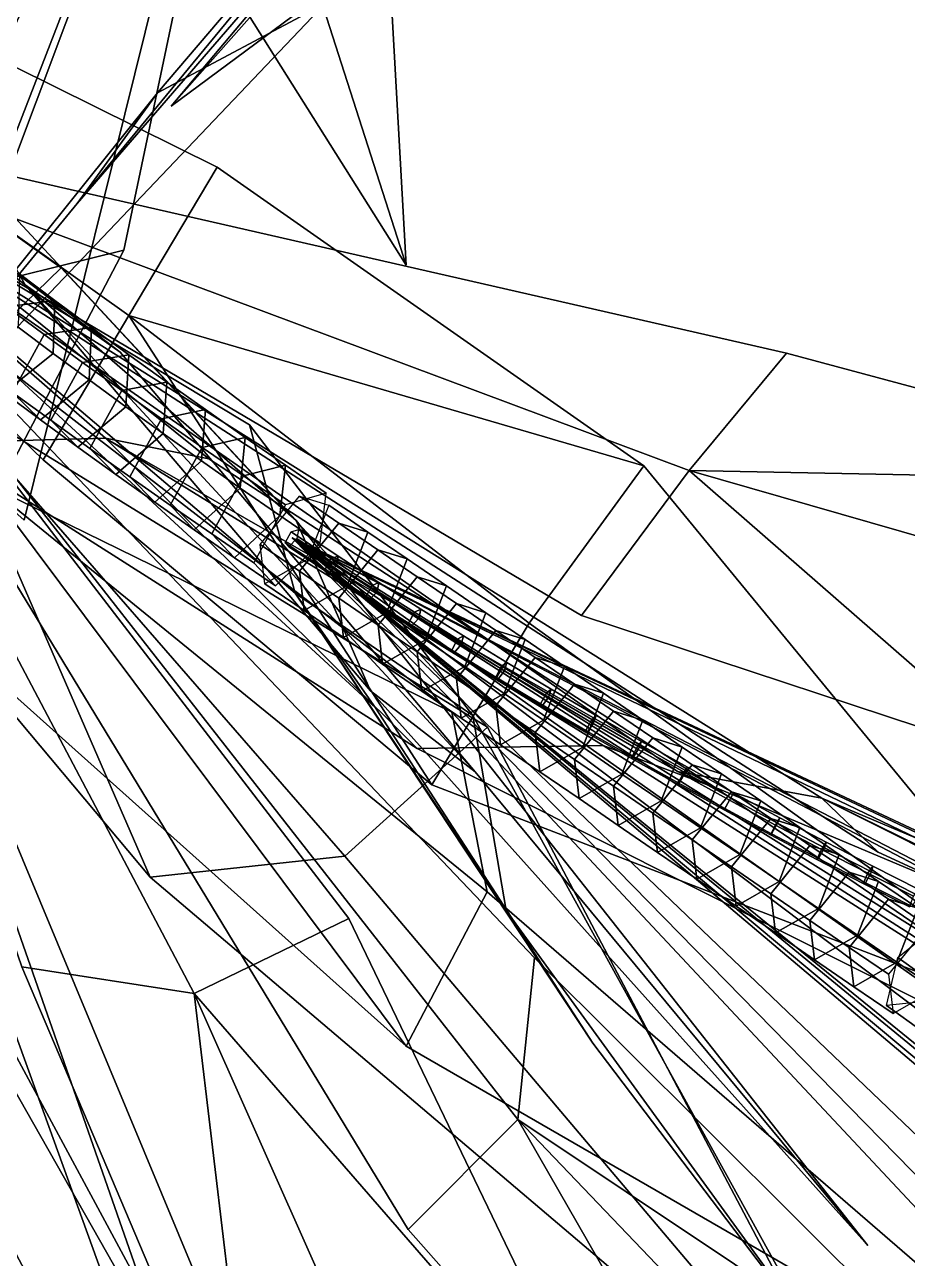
# Model space of a CAD drawing. Header units: metres. Extents: x -366 to 149, y -229 to 234.
# Drawn here: x 12.83 to 35.3, y -87.11 to -55.69 of the extents above; entities that cross this region are included whole.
import ezdxf

# ---------------------------------------------------------------- set-up
doc = ezdxf.new("R2010")
doc.units = ezdxf.units.M

msp = doc.modelspace()

# ---------------------------------------------------------------- linework, layer by layer
at = {"layer": 'coral-li_Intrnd', "color": 3}
for points in [[(12.6975, -62.0314, 345.1725), (13.6038, -62.7124, 346.0463), (12.38, -62.8703, 347.1923), (11.4491, -62.1706, 346.2942)], [(12.6703, -63.3917, 344.1802), (13.5615, -64.06134, 345.0389), (13.6038, -62.7124, 346.0463), (12.6975, -62.0314, 345.1725)], [(13.6038, -62.7124, 346.0463), (14.5314, -63.3994, 346.8926), (13.3328, -63.5762, 348.0624), (12.38, -62.8703, 347.1923)], [(13.5615, -64.06134, 345.0389), (14.4735, -64.7367, 345.8708), (14.5314, -63.3994, 346.8926), (13.6038, -62.7124, 346.0463)], [(12.38, -62.8703, 347.1923), (13.3328, -63.5762, 348.0624), (12.5219, -65.05242, 347.753), (11.5691, -64.3466, 346.8829)], [(11.4048, -64.3844, 344.6793), (12.3111, -65.06551, 345.553), (13.5615, -64.06134, 345.0389), (12.6703, -63.3917, 344.1802)], [(14.5314, -63.3994, 346.8926), (15.4796, -64.09196, 347.7112), (14.3069, -64.2877, 348.9038), (13.3328, -63.5762, 348.0624)], [(14.4735, -64.7367, 345.8708), (15.4059, -65.4176, 346.6752), (15.4796, -64.09196, 347.7112), (14.5314, -63.3994, 346.8926)], [(13.3328, -63.5762, 348.0624), (14.3069, -64.2877, 348.9038), (13.4959, -65.7639, 348.5944), (12.5219, -65.05242, 347.753)], [(12.3111, -65.06551, 345.553), (13.2387, -65.7525, 346.3994), (14.4735, -64.7367, 345.8708), (13.5615, -64.06134, 345.0389)], [(15.4796, -64.09196, 347.7112), (16.4479, -64.7895, 348.5014), (15.3016, -65.00444, 349.7162), (14.3069, -64.2877, 348.9038)], [(15.4059, -65.4176, 346.6752), (16.358, -66.1034, 347.4518), (16.4479, -64.7895, 348.5014), (15.4796, -64.09196, 347.7112)], [(11.5691, -64.3466, 346.8829), (12.5219, -65.05242, 347.753), (13.2387, -65.7525, 346.3994), (12.3111, -65.06551, 345.553)], [(14.3069, -64.2877, 348.9038), (15.3016, -65.00444, 349.7162), (14.4906, -66.4806, 349.4067), (13.4959, -65.7639, 348.5944)], [(13.2387, -65.7525, 346.3994), (14.1869, -66.445, 347.218), (15.4059, -65.4176, 346.6752), (14.4735, -64.7367, 345.8708)], [(15.3016, -65.00444, 349.7162), (16.3164, -65.7259, 350.4989), (15.5054, -67.2022, 350.1894), (14.4906, -66.4806, 349.4067)], [(16.4479, -64.7895, 348.5014), (17.4358, -65.4918, 349.2627), (16.3164, -65.7259, 350.4989), (15.3016, -65.00444, 349.7162)], [(16.358, -66.1034, 347.4518), (17.3293, -66.7938, 348.2), (17.4358, -65.4918, 349.2627), (16.4479, -64.7895, 348.5014)], [(12.5219, -65.05242, 347.753), (13.4959, -65.7639, 348.5944), (14.1869, -66.445, 347.218), (13.2387, -65.7525, 346.3994)], [(14.1869, -66.445, 347.218), (15.1552, -67.1426, 348.0081), (16.358, -66.1034, 347.4518), (15.4059, -65.4176, 346.6752)], [(17.4358, -65.4918, 349.2627), (18.4426, -66.1983, 349.9948), (17.3506, -66.4519, 351.2515), (16.3164, -65.7259, 350.4989)], [(17.3293, -66.7938, 348.2), (18.3192, -67.4885, 348.9194), (18.4426, -66.1983, 349.9948), (17.4358, -65.4918, 349.2627)], [(13.4959, -65.7639, 348.5944), (14.4906, -66.4806, 349.4067), (15.1552, -67.1426, 348.0081), (14.1869, -66.445, 347.218)], [(16.3164, -65.7259, 350.4989), (17.3506, -66.4519, 351.2515), (16.5396, -67.9281, 350.942), (15.5054, -67.2022, 350.1894)], [(15.1552, -67.1426, 348.0081), (16.1431, -67.8448, 348.7695), (17.3293, -66.7938, 348.2), (16.358, -66.1034, 347.4518)], [(18.4426, -66.1983, 349.9948), (19.4676, -66.9087, 350.6971), (18.4037, -67.1818, 351.9736), (17.3506, -66.4519, 351.2515)], [(18.3192, -67.4885, 348.9194), (19.3271, -68.1869, 349.6096), (19.4676, -66.9087, 350.6971), (18.4426, -66.1983, 349.9948)], [(14.4906, -66.4806, 349.4067), (15.5054, -67.2022, 350.1894), (16.1431, -67.8448, 348.7695), (15.1552, -67.1426, 348.0081)], [(17.3506, -66.4519, 351.2515), (18.4037, -67.1818, 351.9736), (17.5927, -68.658, 351.6641), (16.5396, -67.9281, 350.942)], [(16.1431, -67.8448, 348.7695), (17.1498, -68.5514, 349.5015), (18.3192, -67.4885, 348.9194), (17.3293, -66.7938, 348.2)], [(19.4676, -66.9087, 350.6971), (20.5104, -67.6225, 351.3693), (19.4749, -67.9151, 352.6647), (18.4037, -67.1818, 351.9736)], [(19.3271, -68.1869, 349.6096), (20.3524, -68.8886, 350.2702), (20.5104, -67.6225, 351.3693), (19.4676, -66.9087, 350.6971)], [(15.5054, -67.2022, 350.1894), (16.5396, -67.9281, 350.942), (17.1498, -68.5514, 349.5015), (16.1431, -67.8448, 348.7695)], [(18.4037, -67.1818, 351.9736), (19.4749, -67.9151, 352.6647), (18.6639, -69.3914, 352.3552), (17.5927, -68.658, 351.6641)], [(17.1498, -68.5514, 349.5015), (18.1749, -69.2618, 350.2039), (19.3271, -68.1869, 349.6096), (18.3192, -67.4885, 348.9194)], [(19.8259, -67.6959, 352.3531), (20.8254, -68.3801, 352.9976), (19.8266, -69.6083, 353.2429), (18.827, -68.924, 352.5984)], [(20.5708, -67.9257, 350.9537), (21.5704, -68.6099, 351.5981), (20.8254, -68.3801, 352.9976), (19.8259, -67.6959, 352.3531)], [(16.5396, -67.9281, 350.942), (17.5927, -68.658, 351.6641), (18.1749, -69.2618, 350.2039), (17.1498, -68.5514, 349.5015)], [(20.03936, -69.2981, 350.321), (21.03892, -69.9823, 350.9654), (21.5704, -68.6099, 351.5981), (20.5708, -67.9257, 350.9537)], [(18.1749, -69.2618, 350.2039), (19.2177, -69.9755, 350.876), (20.3524, -68.8886, 350.2702), (19.3271, -68.1869, 349.6096)], [(20.8254, -68.3801, 352.9976), (21.825, -69.06435, 353.6421), (20.8261, -70.2925, 353.8873), (19.8266, -69.6083, 353.2429)], [(21.5704, -68.6099, 351.5981), (22.5699, -69.2942, 352.2426), (21.825, -69.06435, 353.6421), (20.8254, -68.3801, 352.9976)], [(17.5927, -68.658, 351.6641), (18.6639, -69.3914, 352.3552), (19.2177, -69.9755, 350.876), (18.1749, -69.2618, 350.2039)], [(21.03892, -69.9823, 350.9654), (22.03848, -70.6666, 351.6099), (22.5699, -69.2942, 352.2426), (21.5704, -68.6099, 351.5981)], [(18.827, -68.924, 352.5984), (19.8266, -69.6083, 353.2429), (19.9449, -70.6086, 351.9973), (18.9453, -69.9244, 351.3528)], [(21.825, -69.06435, 353.6421), (22.8245, -69.7485, 354.2866), (21.8257, -70.9767, 354.5318), (20.8261, -70.2925, 353.8873)], [(22.5699, -69.2942, 352.2426), (23.5695, -69.9784, 352.8871), (22.8245, -69.7485, 354.2866), (21.825, -69.06435, 353.6421)], [(18.9453, -69.9244, 351.3528), (19.9449, -70.6086, 351.9973), (21.03892, -69.9823, 350.9654), (20.03936, -69.2981, 350.321)], [(22.03848, -70.6666, 351.6099), (23.03804, -71.3508, 352.2544), (23.5695, -69.9784, 352.8871), (22.5699, -69.2942, 352.2426)], [(19.8266, -69.6083, 353.2429), (20.8261, -70.2925, 353.8873), (20.9444, -71.2929, 352.6417), (19.9449, -70.6086, 351.9973)], [(19.9449, -70.6086, 351.9973), (20.9444, -71.2929, 352.6417), (22.03848, -70.6666, 351.6099), (21.03892, -69.9823, 350.9654)], [(22.8245, -69.7485, 354.2866), (23.8241, -70.4327, 354.931), (22.8252, -71.6609, 355.1763), (21.8257, -70.9767, 354.5318)], [(23.5695, -69.9784, 352.8871), (24.569, -70.6626, 353.5316), (23.8241, -70.4327, 354.931), (22.8245, -69.7485, 354.2866)], [(23.03804, -71.3508, 352.2544), (24.0376, -72.03503, 352.8988), (24.569, -70.6626, 353.5316), (23.5695, -69.9784, 352.8871)], [(20.8261, -70.2925, 353.8873), (21.8257, -70.9767, 354.5318), (21.944, -71.9771, 353.2862), (20.9444, -71.2929, 352.6417)], [(20.9444, -71.2929, 352.6417), (21.944, -71.9771, 353.2862), (23.03804, -71.3508, 352.2544), (22.03848, -70.6666, 351.6099)], [(23.8241, -70.4327, 354.931), (24.8237, -71.117, 355.5755), (23.8248, -72.3451, 355.8207), (22.8252, -71.6609, 355.1763)], [(24.569, -70.6626, 353.5316), (25.5686, -71.3468, 354.176), (24.8237, -71.117, 355.5755), (23.8241, -70.4327, 354.931)], [(24.0376, -72.03503, 352.8988), (25.03716, -72.7192, 353.5433), (25.5686, -71.3468, 354.176), (24.569, -70.6626, 353.5316)], [(21.8257, -70.9767, 354.5318), (22.8252, -71.6609, 355.1763), (22.9436, -72.6613, 353.9307), (21.944, -71.9771, 353.2862)], [(24.8237, -71.117, 355.5755), (25.8232, -71.8012, 356.22), (24.8244, -73.0294, 356.4652), (23.8248, -72.3451, 355.8207)], [(25.5686, -71.3468, 354.176), (26.5682, -72.03108, 354.8205), (25.8232, -71.8012, 356.22), (24.8237, -71.117, 355.5755)], [(21.944, -71.9771, 353.2862), (22.9436, -72.6613, 353.9307), (24.0376, -72.03503, 352.8988), (23.03804, -71.3508, 352.2544)], [(25.03716, -72.7192, 353.5433), (26.03672, -73.4034, 354.1878), (26.5682, -72.03108, 354.8205), (25.5686, -71.3468, 354.176)], [(22.8252, -71.6609, 355.1763), (23.8248, -72.3451, 355.8207), (23.9431, -73.3455, 354.5751), (22.9436, -72.6613, 353.9307)], [(25.8232, -71.8012, 356.22), (26.8228, -72.4854, 356.8644), (25.8239, -73.7136, 357.1097), (24.8244, -73.0294, 356.4652)], [(26.5682, -72.03108, 354.8205), (27.5677, -72.7153, 355.465), (26.8228, -72.4854, 356.8644), (25.8232, -71.8012, 356.22)], [(22.9436, -72.6613, 353.9307), (23.9431, -73.3455, 354.5751), (25.03716, -72.7192, 353.5433), (24.0376, -72.03503, 352.8988)], [(26.03672, -73.4034, 354.1878), (27.03628, -74.08769, 354.8322), (27.5677, -72.7153, 355.465), (26.5682, -72.03108, 354.8205)], [(23.8248, -72.3451, 355.8207), (24.8244, -73.0294, 356.4652), (24.9427, -74.02978, 355.2196), (23.9431, -73.3455, 354.5751)], [(26.8228, -72.4854, 356.8644), (27.8223, -73.1696, 357.5089), (26.8235, -74.3978, 357.7542), (25.8239, -73.7136, 357.1097)], [(27.5677, -72.7153, 355.465), (28.5673, -73.3995, 356.1094), (27.8223, -73.1696, 357.5089), (26.8228, -72.4854, 356.8644)], [(23.9431, -73.3455, 354.5751), (24.9427, -74.02978, 355.2196), (26.03672, -73.4034, 354.1878), (25.03716, -72.7192, 353.5433)], [(27.03628, -74.08769, 354.8322), (28.03584, -74.7719, 355.4767), (28.5673, -73.3995, 356.1094), (27.5677, -72.7153, 355.465)], [(24.8244, -73.0294, 356.4652), (25.8239, -73.7136, 357.1097), (25.9422, -74.714, 355.8641), (24.9427, -74.02978, 355.2196)], [(27.8223, -73.1696, 357.5089), (28.8219, -73.8538, 358.1534), (27.823, -75.08206, 358.3986), (26.8235, -74.3978, 357.7542)], [(28.5673, -73.3995, 356.1094), (29.5668, -74.08374, 356.7539), (28.8219, -73.8538, 358.1534), (27.8223, -73.1696, 357.5089)], [(24.9427, -74.02978, 355.2196), (25.9422, -74.714, 355.8641), (27.03628, -74.08769, 354.8322), (26.03672, -73.4034, 354.1878)], [(28.03584, -74.7719, 355.4767), (29.03539, -75.4561, 356.1212), (29.5668, -74.08374, 356.7539), (28.5673, -73.3995, 356.1094)], [(25.8239, -73.7136, 357.1097), (26.8235, -74.3978, 357.7542), (26.9418, -75.3982, 356.5085), (25.9422, -74.714, 355.8641)], [(25.9422, -74.714, 355.8641), (26.9418, -75.3982, 356.5085), (28.03584, -74.7719, 355.4767), (27.03628, -74.08769, 354.8322)], [(28.8219, -73.8538, 358.1534), (29.8214, -74.5381, 358.7979), (28.8226, -75.7662, 359.0431), (27.823, -75.08206, 358.3986)], [(29.5668, -74.08374, 356.7539), (30.5664, -74.7679, 357.3984), (29.8214, -74.5381, 358.7979), (28.8219, -73.8538, 358.1534)], [(29.03539, -75.4561, 356.1212), (30.03495, -76.1403, 356.7657), (30.5664, -74.7679, 357.3984), (29.5668, -74.08374, 356.7539)], [(26.8235, -74.3978, 357.7542), (27.823, -75.08206, 358.3986), (27.9414, -76.08244, 357.153), (26.9418, -75.3982, 356.5085)], [(26.9418, -75.3982, 356.5085), (27.9414, -76.08244, 357.153), (29.03539, -75.4561, 356.1212), (28.03584, -74.7719, 355.4767)], [(29.8214, -74.5381, 358.7979), (30.821, -75.2223, 359.4423), (29.8222, -76.4505, 359.6876), (28.8226, -75.7662, 359.0431)], [(30.5664, -74.7679, 357.3984), (31.566, -75.4521, 358.0428), (30.821, -75.2223, 359.4423), (29.8214, -74.5381, 358.7979)], [(30.03495, -76.1403, 356.7657), (31.03451, -76.8245, 357.4101), (31.566, -75.4521, 358.0428), (30.5664, -74.7679, 357.3984)], [(27.823, -75.08206, 358.3986), (28.8226, -75.7662, 359.0431), (28.9409, -76.7666, 357.7975), (27.9414, -76.08244, 357.153)], [(30.821, -75.2223, 359.4423), (31.8206, -75.9065, 360.0868), (30.8217, -77.1347, 360.332), (29.8222, -76.4505, 359.6876)], [(31.566, -75.4521, 358.0428), (32.5655, -76.1364, 358.6873), (31.8206, -75.9065, 360.0868), (30.821, -75.2223, 359.4423)], [(27.9414, -76.08244, 357.153), (28.9409, -76.7666, 357.7975), (30.03495, -76.1403, 356.7657), (29.03539, -75.4561, 356.1212)], [(31.03451, -76.8245, 357.4101), (32.03407, -77.5087, 358.0546), (32.5655, -76.1364, 358.6873), (31.566, -75.4521, 358.0428)], [(28.8226, -75.7662, 359.0431), (29.8222, -76.4505, 359.6876), (29.9405, -77.4508, 358.442), (28.9409, -76.7666, 357.7975)], [(31.8206, -75.9065, 360.0868), (32.8201, -76.5907, 360.7313), (31.8213, -77.8189, 360.9765), (30.8217, -77.1347, 360.332)], [(32.5655, -76.1364, 358.6873), (33.5651, -76.8206, 359.3318), (32.8201, -76.5907, 360.7313), (31.8206, -75.9065, 360.0868)], [(28.9409, -76.7666, 357.7975), (29.9405, -77.4508, 358.442), (31.03451, -76.8245, 357.4101), (30.03495, -76.1403, 356.7657)], [(32.03407, -77.5087, 358.0546), (33.03363, -78.193, 358.6991), (33.5651, -76.8206, 359.3318), (32.5655, -76.1364, 358.6873)], [(29.8222, -76.4505, 359.6876), (30.8217, -77.1347, 360.332), (30.94, -78.135, 359.0864), (29.9405, -77.4508, 358.442)], [(32.8201, -76.5907, 360.7313), (33.8197, -77.2749, 361.3757), (32.8208, -78.5031, 361.621), (31.8213, -77.8189, 360.9765)], [(33.5651, -76.8206, 359.3318), (34.5646, -77.5048, 359.9763), (33.8197, -77.2749, 361.3757), (32.8201, -76.5907, 360.7313)], [(29.9405, -77.4508, 358.442), (30.94, -78.135, 359.0864), (32.03407, -77.5087, 358.0546), (31.03451, -76.8245, 357.4101)], [(33.03363, -78.193, 358.6991), (34.0332, -78.8772, 359.3435), (34.5646, -77.5048, 359.9763), (33.5651, -76.8206, 359.3318)], [(30.8217, -77.1347, 360.332), (31.8213, -77.8189, 360.9765), (31.9396, -78.8193, 359.7309), (30.94, -78.135, 359.0864)], [(33.8197, -77.2749, 361.3757), (34.8192, -77.9592, 362.0202), (33.8204, -79.1873, 362.2654), (32.8208, -78.5031, 361.621)], [(34.5646, -77.5048, 359.9763), (35.5642, -78.189, 360.6207), (34.8192, -77.9592, 362.0202), (33.8197, -77.2749, 361.3757)], [(30.94, -78.135, 359.0864), (31.9396, -78.8193, 359.7309), (33.03363, -78.193, 358.6991), (32.03407, -77.5087, 358.0546)], [(34.0332, -78.8772, 359.3435), (35.03276, -79.5614, 359.988), (35.5642, -78.189, 360.6207), (34.5646, -77.5048, 359.9763)], [(31.8213, -77.8189, 360.9765), (32.8208, -78.5031, 361.621), (32.9392, -79.5035, 360.3754), (31.9396, -78.8193, 359.7309)], [(31.9396, -78.8193, 359.7309), (32.9392, -79.5035, 360.3754), (34.0332, -78.8772, 359.3435), (33.03363, -78.193, 358.6991)], [(34.8192, -77.9592, 362.0202), (35.8188, -78.6434, 362.6647), (34.82, -79.8716, 362.9099), (33.8204, -79.1873, 362.2654)], [(35.5642, -78.189, 360.6207), (36.5638, -78.8732, 361.2652), (35.8188, -78.6434, 362.6647), (34.8192, -77.9592, 362.0202)], [(35.03276, -79.5614, 359.988), (36.03232, -80.2456, 360.6325), (36.5638, -78.8732, 361.2652), (35.5642, -78.189, 360.6207)], [(32.8208, -78.5031, 361.621), (33.8204, -79.1873, 362.2654), (33.9387, -80.1877, 361.0198), (32.9392, -79.5035, 360.3754)], [(36.1373, -78.5815, 362.2917), (37.07949, -79.2646, 362.9192), (35.9978, -80.1258, 363.6057), (35.05567, -79.4427, 362.9781)], [(32.9392, -79.5035, 360.3754), (33.9387, -80.1877, 361.0198), (35.03276, -79.5614, 359.988), (34.0332, -78.8772, 359.3435)], [(33.8204, -79.1873, 362.2654), (34.82, -79.8716, 362.9099), (34.9383, -80.8719, 361.6643), (33.9387, -80.1877, 361.0198)], [(35.05567, -79.4427, 362.9781), (35.9978, -80.1258, 363.6057), (35.7098, -81.3479, 362.7076), (34.7676, -80.6648, 362.0801)], [(33.9387, -80.1877, 361.0198), (34.9383, -80.8719, 361.6643), (36.03232, -80.2456, 360.6325), (35.03276, -79.5614, 359.988)], [(34.7676, -80.6648, 362.0801), (35.7098, -81.3479, 362.7076), (36.6108, -81.2534, 361.4577), (35.6686, -80.5703, 360.8302)]]:
    msp.add_3dface(points, dxfattribs=at)
at = {"layer": 'coral-li_Mrstm', "color": 3}
for points in [[(27.07228, -31.7643, 427.6517), (0.8471, -56.7933, 447.0132), (2.1988, -55.8089, 451.3025)], [(27.07228, -31.7643, 427.6517), (2.1988, -55.8089, 451.3025), (0.8471, -56.7933, 447.0132)], [(2.1988, -55.8089, 451.3025), (5.734, -55.09404, 454.0048), (27.07228, -31.7643, 427.6517)], [(2.1988, -55.8089, 451.3025), (27.07228, -31.7643, 427.6517), (5.734, -55.09404, 454.0048)], [(4.07402, -61.6623, 470.6773), (0.6236, -59.00613, 469.5152), (19.9939, -39.3309, 438.9905)], [(4.07402, -61.6623, 470.6773), (19.9939, -39.3309, 438.9905), (0.6236, -59.00613, 469.5152)], [(5.7609, -65.3698, 468.5809), (3.7311, -66.9046, 464.8613), (19.9939, -39.3309, 438.9905)], [(5.7609, -65.3698, 468.5809), (19.9939, -39.3309, 438.9905), (3.7311, -66.9046, 464.8613)], [(19.9939, -39.3309, 438.9905), (8.613, -61.8697, 471.4181), (4.07402, -61.6623, 470.6773)], [(19.9939, -39.3309, 438.9905), (4.07402, -61.6623, 470.6773), (8.613, -61.8697, 471.4181)], [(19.9939, -39.3309, 438.9905), (6.9658, -61.6214, 470.9667), (5.7609, -65.3698, 468.5809)], [(19.9939, -39.3309, 438.9905), (5.7609, -65.3698, 468.5809), (6.9658, -61.6214, 470.9667)], [(19.9939, -39.3309, 438.9905), (6.5386, -62.858, 469.8856), (10.04686, -65.839, 469.8865)], [(19.9939, -39.3309, 438.9905), (10.04686, -65.839, 469.8865), (6.5386, -62.858, 469.8856)], [(19.9939, -39.3309, 438.9905), (9.1641, -63.2538, 470.6051), (7.3579, -59.9295, 473.2282)], [(19.9939, -39.3309, 438.9905), (7.3579, -59.9295, 473.2282), (9.1641, -63.2538, 470.6051)], [(7.3579, -59.9295, 473.2282), (7.8643, -55.7163, 474.7462), (19.9939, -39.3309, 438.9905)], [(7.3579, -59.9295, 473.2282), (19.9939, -39.3309, 438.9905), (7.8643, -55.7163, 474.7462)], [(19.9939, -39.3309, 438.9905), (7.8894, -63.8611, 469.6635), (11.02822, -62.496, 472.7423)], [(19.9939, -39.3309, 438.9905), (11.02822, -62.496, 472.7423), (7.8894, -63.8611, 469.6635)], [(10.04686, -65.839, 469.8865), (12.8176, -68.3063, 467.3279), (19.9939, -39.3309, 438.9905)], [(10.04686, -65.839, 469.8865), (19.9939, -39.3309, 438.9905), (12.8176, -68.3063, 467.3279)], [(11.02822, -62.496, 472.7423), (15.3574, -61.4312, 473.4021), (19.9939, -39.3309, 438.9905)], [(11.02822, -62.496, 472.7423), (19.9939, -39.3309, 438.9905), (15.3574, -61.4312, 473.4021)], [(16.9301, -44.3055, 201.8923), (22.5461, -61.809, 228.7861), (21.4348, -41.9727, 201.2112)], [(16.9301, -44.3055, 201.8923), (21.4348, -41.9727, 201.2112), (22.5461, -61.809, 228.7861)], [(26.5822, -46.4447, 453.8256), (16.5599, -57.7628, 482.6812), (29.4485, -42.4396, 455.219)], [(26.5822, -46.4447, 453.8256), (29.4485, -42.4396, 455.219), (16.5599, -57.7628, 482.6812)], [(13.1187, -46.8294, 199.5898), (22.5461, -61.809, 228.7861), (16.9301, -44.3055, 201.8923)], [(13.1187, -46.8294, 199.5898), (16.9301, -44.3055, 201.8923), (22.5461, -61.809, 228.7861)], [(26.2899, -50.5353, 450.7628), (16.5599, -57.7628, 482.6812), (26.5822, -46.4447, 453.8256)], [(26.2899, -50.5353, 450.7628), (26.5822, -46.4447, 453.8256), (16.5599, -57.7628, 482.6812)], [(-7.08205, -46.9952, 317.7264), (10.5803, -66.3412, 349.3941), (14.8936, -66.2164, 347.7896)], [(-7.08205, -46.9952, 317.7264), (14.8936, -66.2164, 347.7896), (10.5803, -66.3412, 349.3941)], [(14.8936, -66.2164, 347.7896), (17.5184, -66.7422, 344.164), (-7.08205, -46.9952, 317.7264)], [(14.8936, -66.2164, 347.7896), (-7.08205, -46.9952, 317.7264), (17.5184, -66.7422, 344.164)], [(-7.08205, -46.9952, 317.7264), (13.3032, -66.7675, 347.4344), (15.4821, -63.09565, 349.1559)], [(-7.08205, -46.9952, 317.7264), (15.4821, -63.09565, 349.1559), (13.3032, -66.7675, 347.4344)], [(15.4821, -63.09565, 349.1559), (17.7291, -59.316, 348.1677), (-7.08205, -46.9952, 317.7264)], [(15.4821, -63.09565, 349.1559), (-7.08205, -46.9952, 317.7264), (17.7291, -59.316, 348.1677)], [(-7.08205, -46.9952, 317.7264), (15.2595, -64.02441, 347.7252), (12.8483, -62.3168, 351.2557)], [(-7.08205, -46.9952, 317.7264), (12.8483, -62.3168, 351.2557), (15.2595, -64.02441, 347.7252)], [(12.8483, -62.3168, 351.2557), (10.7841, -58.672, 352.919), (-7.08205, -46.9952, 317.7264)], [(12.8483, -62.3168, 351.2557), (-7.08205, -46.9952, 317.7264), (10.7841, -58.672, 352.919)], [(-7.08205, -46.9952, 317.7264), (13.7639, -61.8771, 349.8674), (10.6073, -64.949, 351.2067)], [(-7.08205, -46.9952, 317.7264), (10.6073, -64.949, 351.2067), (13.7639, -61.8771, 349.8674)], [(22.8507, -50.1834, 444.6296), (14.1681, -60.2461, 463.1792), (24.5485, -47.642, 448.0725)], [(22.8507, -50.1834, 444.6296), (24.5485, -47.642, 448.0725), (14.1681, -60.2461, 463.1792)], [(14.1681, -60.2461, 463.1792), (16.2164, -57.4213, 466.924), (24.5485, -47.642, 448.0725)], [(14.1681, -60.2461, 463.1792), (24.5485, -47.642, 448.0725), (16.2164, -57.4213, 466.924)], [(24.5485, -47.642, 448.0725), (16.2164, -57.4213, 466.924), (20.4778, -55.1448, 468.6143)], [(24.5485, -47.642, 448.0725), (20.4778, -55.1448, 468.6143), (16.2164, -57.4213, 466.924)], [(16.2164, -57.4213, 466.924), (4.9833, -71.4413, 494.0984), (20.4778, -55.1448, 468.6143)], [(16.2164, -57.4213, 466.924), (20.4778, -55.1448, 468.6143), (4.9833, -71.4413, 494.0984)], [(14.1681, -60.2461, 463.1792), (4.9833, -71.4413, 494.0984), (16.2164, -57.4213, 466.924)], [(14.1681, -60.2461, 463.1792), (16.2164, -57.4213, 466.924), (4.9833, -71.4413, 494.0984)], [(5.2957, -57.8974, 337.2967), (21.7595, -73.08318, 371.7555), (19.721, -70.1697, 374.6797)], [(5.2957, -57.8974, 337.2967), (19.721, -70.1697, 374.6797), (21.7595, -73.08318, 371.7555)], [(19.721, -70.1697, 374.6797), (18.5563, -65.8819, 375.4343), (5.2957, -57.8974, 337.2967)], [(19.721, -70.1697, 374.6797), (5.2957, -57.8974, 337.2967), (18.5563, -65.8819, 375.4343)], [(5.2957, -57.8974, 337.2967), (21.08337, -78.453, 369.1916), (17.1489, -80.3646, 370.627)], [(5.2957, -57.8974, 337.2967), (17.1489, -80.3646, 370.627), (21.08337, -78.453, 369.1916)], [(17.1489, -80.3646, 370.627), (12.7635, -79.6818, 371.4104), (5.2957, -57.8974, 337.2967)], [(17.1489, -80.3646, 370.627), (5.2957, -57.8974, 337.2967), (12.7635, -79.6818, 371.4104)], [(5.2957, -57.8974, 337.2967), (25.807, -79.451, 365.648), (25.3832, -83.569, 363.6339)], [(5.2957, -57.8974, 337.2967), (25.3832, -83.569, 363.6339), (25.807, -79.451, 365.648)], [(25.3832, -83.569, 363.6339), (22.5933, -86.3686, 361.4681), (5.2957, -57.8974, 337.2967)], [(25.3832, -83.569, 363.6339), (5.2957, -57.8974, 337.2967), (22.5933, -86.3686, 361.4681)], [(5.2957, -57.8974, 337.2967), (29.4466, -74.7072, 365.9888), (33.1211, -75.3844, 363.2993)], [(5.2957, -57.8974, 337.2967), (33.1211, -75.3844, 363.2993), (29.4466, -74.7072, 365.9888)], [(33.1211, -75.3844, 363.2993), (34.5529, -76.7636, 359.2546), (5.2957, -57.8974, 337.2967)], [(33.1211, -75.3844, 363.2993), (5.2957, -57.8974, 337.2967), (34.5529, -76.7636, 359.2546)], [(5.2957, -57.8974, 337.2967), (27.00629, -70.7332, 369.7461), (29.7414, -67.04536, 370.0825)], [(5.2957, -57.8974, 337.2967), (29.7414, -67.04536, 370.0825), (27.00629, -70.7332, 369.7461)], [(29.7414, -67.04536, 370.0825), (32.2261, -64.05118, 367.8083), (5.2957, -57.8974, 337.2967)], [(29.7414, -67.04536, 370.0825), (5.2957, -57.8974, 337.2967), (32.2261, -64.05118, 367.8083)], [(12.8483, -62.3168, 351.2557), (19.7395, -68.3161, 371.5374), (10.7841, -58.672, 352.919)], [(12.8483, -62.3168, 351.2557), (10.7841, -58.672, 352.919), (19.7395, -68.3161, 371.5374)], [(15.4821, -63.09565, 349.1559), (28.5931, -66.9224, 366.7141), (17.7291, -59.316, 348.1677)], [(15.4821, -63.09565, 349.1559), (17.7291, -59.316, 348.1677), (28.5931, -66.9224, 366.7141)], [(11.02822, -62.496, 472.7423), (9.7823, -72.06247, 492.7863), (15.3574, -61.4312, 473.4021)], [(11.02822, -62.496, 472.7423), (15.3574, -61.4312, 473.4021), (9.7823, -72.06247, 492.7863)], [(13.7639, -61.8771, 349.8674), (24.6129, -73.5792, 366.1797), (10.6073, -64.949, 351.2067)], [(13.7639, -61.8771, 349.8674), (10.6073, -64.949, 351.2067), (24.6129, -73.5792, 366.1797)], [(15.2595, -64.02441, 347.7252), (24.3002, -74.7188, 365.7426), (12.8483, -62.3168, 351.2557)], [(15.2595, -64.02441, 347.7252), (12.8483, -62.3168, 351.2557), (24.3002, -74.7188, 365.7426)], [(24.3002, -74.7188, 365.7426), (21.6355, -72.6555, 369.5951), (12.8483, -62.3168, 351.2557)], [(24.3002, -74.7188, 365.7426), (12.8483, -62.3168, 351.2557), (21.6355, -72.6555, 369.5951)], [(12.8483, -62.3168, 351.2557), (21.6355, -72.6555, 369.5951), (19.7395, -68.3161, 371.5374)], [(12.8483, -62.3168, 351.2557), (19.7395, -68.3161, 371.5374), (21.6355, -72.6555, 369.5951)], [(13.3032, -66.7675, 347.4344), (23.1979, -75.04996, 366.2554), (15.4821, -63.09565, 349.1559)], [(13.3032, -66.7675, 347.4344), (15.4821, -63.09565, 349.1559), (23.1979, -75.04996, 366.2554)], [(23.1979, -75.04996, 366.2554), (25.6765, -70.9265, 368.0024), (15.4821, -63.09565, 349.1559)], [(23.1979, -75.04996, 366.2554), (15.4821, -63.09565, 349.1559), (25.6765, -70.9265, 368.0024)], [(15.4821, -63.09565, 349.1559), (25.6765, -70.9265, 368.0024), (28.5931, -66.9224, 366.7141)], [(15.4821, -63.09565, 349.1559), (28.5931, -66.9224, 366.7141), (25.6765, -70.9265, 368.0024)], [(10.8693, -63.2731, 350.9205), (23.7069, -73.1954, 366.9666), (11.8353, -67.3792, 349.0762)], [(10.8693, -63.2731, 350.9205), (11.8353, -67.3792, 349.0762), (23.7069, -73.1954, 366.9666)], [(29.7414, -67.04536, 370.0825), (44.4248, -67.3267, 386.7902), (32.2261, -64.05118, 367.8083)], [(29.7414, -67.04536, 370.0825), (32.2261, -64.05118, 367.8083), (44.4248, -67.3267, 386.7902)], [(10.6073, -64.949, 351.2067), (16.02325, -77.3963, 368.8294), (6.2163, -65.6943, 351.8961)], [(10.6073, -64.949, 351.2067), (6.2163, -65.6943, 351.8961), (16.02325, -77.3963, 368.8294)], [(24.6129, -73.5792, 366.1797), (20.9791, -76.8632, 367.6662), (10.6073, -64.949, 351.2067)], [(24.6129, -73.5792, 366.1797), (10.6073, -64.949, 351.2067), (20.9791, -76.8632, 367.6662)], [(10.6073, -64.949, 351.2067), (20.9791, -76.8632, 367.6662), (16.02325, -77.3963, 368.8294)], [(10.6073, -64.949, 351.2067), (16.02325, -77.3963, 368.8294), (20.9791, -76.8632, 367.6662)], [(19.721, -70.1697, 374.6797), (24.2421, -73.2848, 396.2362), (18.5563, -65.8819, 375.4343)], [(19.721, -70.1697, 374.6797), (18.5563, -65.8819, 375.4343), (24.2421, -73.2848, 396.2362)], [(10.5803, -66.3412, 349.3941), (22.8191, -74.118, 367.0141), (14.8936, -66.2164, 347.7896)], [(10.5803, -66.3412, 349.3941), (14.8936, -66.2164, 347.7896), (22.8191, -74.118, 367.0141)], [(22.8191, -74.118, 367.0141), (27.5553, -74.04947, 365.0744), (14.8936, -66.2164, 347.7896)], [(22.8191, -74.118, 367.0141), (14.8936, -66.2164, 347.7896), (27.5553, -74.04947, 365.0744)], [(14.8936, -66.2164, 347.7896), (27.5553, -74.04947, 365.0744), (30.4313, -75.1283, 360.9801)], [(14.8936, -66.2164, 347.7896), (30.4313, -75.1283, 360.9801), (27.5553, -74.04947, 365.0744)], [(14.8936, -66.2164, 347.7896), (30.4313, -75.1283, 360.9801), (17.5184, -66.7422, 344.164)], [(14.8936, -66.2164, 347.7896), (17.5184, -66.7422, 344.164), (30.4313, -75.1283, 360.9801)], [(25.6765, -70.9265, 368.0024), (40.8567, -81.8566, 394.6723), (28.5931, -66.9224, 366.7141)], [(25.6765, -70.9265, 368.0024), (28.5931, -66.9224, 366.7141), (40.8567, -81.8566, 394.6723)], [(27.00629, -70.7332, 369.7461), (38.2122, -74.4399, 389.2761), (29.7414, -67.04536, 370.0825)], [(27.00629, -70.7332, 369.7461), (29.7414, -67.04536, 370.0825), (38.2122, -74.4399, 389.2761)], [(38.2122, -74.4399, 389.2761), (41.2925, -70.3569, 389.4744), (29.7414, -67.04536, 370.0825)], [(38.2122, -74.4399, 389.2761), (29.7414, -67.04536, 370.0825), (41.2925, -70.3569, 389.4744)], [(29.7414, -67.04536, 370.0825), (41.2925, -70.3569, 389.4744), (44.4248, -67.3267, 386.7902)], [(29.7414, -67.04536, 370.0825), (44.4248, -67.3267, 386.7902), (41.2925, -70.3569, 389.4744)], [(11.8353, -67.3792, 349.0762), (22.5454, -81.6992, 362.3072), (10.2957, -70.7437, 346.5031)], [(11.8353, -67.3792, 349.0762), (10.2957, -70.7437, 346.5031), (22.5454, -81.6992, 362.3072)], [(23.7069, -73.1954, 366.9666), (24.6083, -77.7739, 364.8635), (11.8353, -67.3792, 349.0762)], [(23.7069, -73.1954, 366.9666), (11.8353, -67.3792, 349.0762), (24.6083, -77.7739, 364.8635)], [(11.8353, -67.3792, 349.0762), (24.6083, -77.7739, 364.8635), (22.5454, -81.6992, 362.3072)], [(11.8353, -67.3792, 349.0762), (22.5454, -81.6992, 362.3072), (24.6083, -77.7739, 364.8635)], [(21.6355, -72.6555, 369.5951), (34.2966, -86.7789, 396.0793), (19.7395, -68.3161, 371.5374)], [(21.6355, -72.6555, 369.5951), (19.7395, -68.3161, 371.5374), (34.2966, -86.7789, 396.0793)], [(19.6409, -68.7581, 351.5123), (50.4111, -83.2079, 374.6092), (48.9773, -87.5794, 374.7786)], [(19.6409, -68.7581, 351.5123), (48.9773, -87.5794, 374.7786), (50.4111, -83.2079, 374.6092)], [(48.9773, -87.5794, 374.7786), (45.42, -90.2982, 375.2932), (19.6409, -68.7581, 351.5123)], [(48.9773, -87.5794, 374.7786), (19.6409, -68.7581, 351.5123), (45.42, -90.2982, 375.2932)], [(19.6409, -68.7581, 351.5123), (45.0354, -89.3952, 376.3779), (47.06252, -91.939, 373.1199)], [(19.6409, -68.7581, 351.5123), (47.06252, -91.939, 373.1199), (45.0354, -89.3952, 376.3779)], [(47.06252, -91.939, 373.1199), (46.4186, -94.3941, 369.3958), (19.6409, -68.7581, 351.5123)], [(47.06252, -91.939, 373.1199), (19.6409, -68.7581, 351.5123), (46.4186, -94.3941, 369.3958)], [(19.6409, -68.7581, 351.5123), (45.2711, -94.9571, 370.1073), (49.1916, -93.01318, 368.6772)], [(19.6409, -68.7581, 351.5123), (49.1916, -93.01318, 368.6772), (45.2711, -94.9571, 370.1073)], [(49.1916, -93.01318, 368.6772), (51.351, -91.1542, 365.1855), (19.6409, -68.7581, 351.5123)], [(49.1916, -93.01318, 368.6772), (19.6409, -68.7581, 351.5123), (51.351, -91.1542, 365.1855)], [(19.6409, -68.7581, 351.5123), (50.7947, -92.2591, 364.4046), (52.4421, -89.3274, 367.5488)], [(19.6409, -68.7581, 351.5123), (52.4421, -89.3274, 367.5488), (50.7947, -92.2591, 364.4046)], [(52.4421, -89.3274, 367.5488), (53.4468, -85.02573, 368.4415), (19.6409, -68.7581, 351.5123)], [(52.4421, -89.3274, 367.5488), (19.6409, -68.7581, 351.5123), (53.4468, -85.02573, 368.4415)], [(19.6409, -68.7581, 351.5123), (54.02439, -85.00459, 367.0976), (52.3523, -85.941, 371.2834)], [(19.6409, -68.7581, 351.5123), (52.3523, -85.941, 371.2834), (54.02439, -85.00459, 367.0976)], [(52.3523, -85.941, 371.2834), (49.8293, -84.4208, 374.6945), (19.6409, -68.7581, 351.5123)], [(52.3523, -85.941, 371.2834), (19.6409, -68.7581, 351.5123), (49.8293, -84.4208, 374.6945)], [(21.7595, -73.08318, 371.7555), (27.2914, -81.6283, 392.1788), (19.721, -70.1697, 374.6797)], [(21.7595, -73.08318, 371.7555), (19.721, -70.1697, 374.6797), (27.2914, -81.6283, 392.1788)], [(27.2914, -81.6283, 392.1788), (25.08353, -78.2513, 395.3284), (19.721, -70.1697, 374.6797)], [(27.2914, -81.6283, 392.1788), (19.721, -70.1697, 374.6797), (25.08353, -78.2513, 395.3284)], [(19.721, -70.1697, 374.6797), (25.08353, -78.2513, 395.3284), (24.2421, -73.2848, 396.2362)], [(19.721, -70.1697, 374.6797), (24.2421, -73.2848, 396.2362), (25.08353, -78.2513, 395.3284)], [(23.1979, -75.04996, 366.2554), (40.8567, -81.8566, 394.6723), (25.6765, -70.9265, 368.0024)], [(23.1979, -75.04996, 366.2554), (25.6765, -70.9265, 368.0024), (40.8567, -81.8566, 394.6723)], [(9.2105, -72.05309, 337.3705), (19.2727, -99.8879, 354.3899), (5.8402, -75.8813, 336.9417)], [(9.2105, -72.05309, 337.3705), (5.8402, -75.8813, 336.9417), (19.2727, -99.8879, 354.3899)], [(24.3002, -74.7188, 365.7426), (34.2966, -86.7789, 396.0793), (21.6355, -72.6555, 369.5951)], [(24.3002, -74.7188, 365.7426), (21.6355, -72.6555, 369.5951), (34.2966, -86.7789, 396.0793)], [(23.7069, -73.1954, 366.9666), (42.3977, -93.1717, 387.3942), (24.6083, -77.7739, 364.8635)], [(23.7069, -73.1954, 366.9666), (24.6083, -77.7739, 364.8635), (42.3977, -93.1717, 387.3942)], [(9.4311, -76.06251, 334.0265), (22.4898, -100.3025, 351.4357), (7.1484, -73.2812, 337.6668)], [(9.4311, -76.06251, 334.0265), (7.1484, -73.2812, 337.6668), (22.4898, -100.3025, 351.4357)], [(25.08353, -78.2513, 395.3284), (32.9972, -89.1485, 424.99), (24.2421, -73.2848, 396.2362)], [(25.08353, -78.2513, 395.3284), (24.2421, -73.2848, 396.2362), (32.9972, -89.1485, 424.99)], [(24.6129, -73.5792, 366.1797), (35.2436, -93.7319, 391.6069), (20.9791, -76.8632, 367.6662)], [(24.6129, -73.5792, 366.1797), (20.9791, -76.8632, 367.6662), (35.2436, -93.7319, 391.6069)], [(22.8191, -74.118, 367.0141), (45.9192, -85.7216, 389.3173), (27.5553, -74.04947, 365.0744)], [(22.8191, -74.118, 367.0141), (27.5553, -74.04947, 365.0744), (45.9192, -85.7216, 389.3173)], [(27.5553, -74.04947, 365.0744), (45.9192, -85.7216, 389.3173), (30.4313, -75.1283, 360.9801)], [(27.5553, -74.04947, 365.0744), (30.4313, -75.1283, 360.9801), (45.9192, -85.7216, 389.3173)], [(29.4466, -74.7072, 365.9888), (45.4491, -81.4493, 380.7941), (33.1211, -75.3844, 363.2993)], [(29.4466, -74.7072, 365.9888), (33.1211, -75.3844, 363.2993), (45.4491, -81.4493, 380.7941)], [(1.1128, -75.3627, 338.8971), (16.06618, -102.5188, 353.2022), (2.6683, -78.7569, 335.396)], [(1.1128, -75.3627, 338.8971), (2.6683, -78.7569, 335.396), (16.06618, -102.5188, 353.2022)], [(8.3921, -79.04572, 330.7492), (21.194, -103.1796, 348.4934), (11.3805, -75.0998, 332.0523)], [(8.3921, -79.04572, 330.7492), (11.3805, -75.0998, 332.0523), (21.194, -103.1796, 348.4934)], [(45.4491, -81.4493, 380.7941), (49.4275, -82.2852, 377.684), (33.1211, -75.3844, 363.2993)], [(45.4491, -81.4493, 380.7941), (33.1211, -75.3844, 363.2993), (49.4275, -82.2852, 377.684)], [(33.1211, -75.3844, 363.2993), (49.4275, -82.2852, 377.684), (50.9176, -84.307, 373.2241)], [(33.1211, -75.3844, 363.2993), (50.9176, -84.307, 373.2241), (49.4275, -82.2852, 377.684)], [(33.1211, -75.3844, 363.2993), (50.9176, -84.307, 373.2241), (34.5529, -76.7636, 359.2546)], [(33.1211, -75.3844, 363.2993), (34.5529, -76.7636, 359.2546), (50.9176, -84.307, 373.2241)], [(5.8402, -75.8813, 336.9417), (19.2727, -99.8879, 354.3899), (0.8821, -77.145, 337.0799)], [(5.8402, -75.8813, 336.9417), (0.8821, -77.145, 337.0799), (19.2727, -99.8879, 354.3899)], [(12.3483, -75.8939, 329.8241), (22.4898, -100.3025, 351.4357), (9.4311, -76.06251, 334.0265)], [(12.3483, -75.8939, 329.8241), (9.4311, -76.06251, 334.0265), (22.4898, -100.3025, 351.4357)], [(20.9791, -76.8632, 367.6662), (35.2436, -93.7319, 391.6069), (16.02325, -77.3963, 368.8294)], [(20.9791, -76.8632, 367.6662), (16.02325, -77.3963, 368.8294), (35.2436, -93.7319, 391.6069)], [(24.6083, -77.7739, 364.8635), (42.3977, -93.1717, 387.3942), (22.5454, -81.6992, 362.3072)], [(24.6083, -77.7739, 364.8635), (22.5454, -81.6992, 362.3072), (42.3977, -93.1717, 387.3942)], [(21.08337, -78.453, 369.1916), (28.04167, -92.9073, 385.4208), (17.1489, -80.3646, 370.627)], [(21.08337, -78.453, 369.1916), (17.1489, -80.3646, 370.627), (28.04167, -92.9073, 385.4208)], [(27.2914, -81.6283, 392.1788), (32.9972, -89.1485, 424.99), (25.08353, -78.2513, 395.3284)], [(27.2914, -81.6283, 392.1788), (25.08353, -78.2513, 395.3284), (32.9972, -89.1485, 424.99)], [(2.6683, -78.7569, 335.396), (16.06618, -102.5188, 353.2022), (1.3923, -81.2585, 331.1167)], [(2.6683, -78.7569, 335.396), (1.3923, -81.2585, 331.1167), (16.06618, -102.5188, 353.2022)], [(6.1144, -81.485, 326.8684), (21.194, -103.1796, 348.4934), (8.3921, -79.04572, 330.7492)], [(6.1144, -81.485, 326.8684), (8.3921, -79.04572, 330.7492), (21.194, -103.1796, 348.4934)], [(25.807, -79.451, 365.648), (39.1994, -92.7973, 378.425), (25.3832, -83.569, 363.6339)], [(25.807, -79.451, 365.648), (25.3832, -83.569, 363.6339), (39.1994, -92.7973, 378.425)], [(17.1489, -80.3646, 370.627), (18.7469, -93.8041, 388.2808), (12.7635, -79.6818, 371.4104)], [(17.1489, -80.3646, 370.627), (12.7635, -79.6818, 371.4104), (18.7469, -93.8041, 388.2808)], [(4.2364, -80.7014, 331.5908), (17.2468, -104.5415, 349.5789), (7.8434, -80.0018, 328.0273)], [(4.2364, -80.7014, 331.5908), (7.8434, -80.0018, 328.0273), (17.2468, -104.5415, 349.5789)], [(28.04167, -92.9073, 385.4208), (23.5908, -94.8687, 387.0151), (17.1489, -80.3646, 370.627)], [(28.04167, -92.9073, 385.4208), (17.1489, -80.3646, 370.627), (23.5908, -94.8687, 387.0151)], [(17.1489, -80.3646, 370.627), (23.5908, -94.8687, 387.0151), (18.7469, -93.8041, 388.2808)], [(17.1489, -80.3646, 370.627), (18.7469, -93.8041, 388.2808), (23.5908, -94.8687, 387.0151)], [(-0.7896, -81.1585, 332.4438), (17.2468, -104.5415, 349.5789), (4.2364, -80.7014, 331.5908)], [(-0.7896, -81.1585, 332.4438), (4.2364, -80.7014, 331.5908), (17.2468, -104.5415, 349.5789)], [(25.3832, -83.569, 363.6339), (35.1387, -100.5772, 374.1401), (22.5933, -86.3686, 361.4681)], [(25.3832, -83.569, 363.6339), (22.5933, -86.3686, 361.4681), (35.1387, -100.5772, 374.1401)], [(39.1994, -92.7973, 378.425), (38.55, -97.3475, 376.1729), (25.3832, -83.569, 363.6339)], [(39.1994, -92.7973, 378.425), (25.3832, -83.569, 363.6339), (38.55, -97.3475, 376.1729)], [(25.3832, -83.569, 363.6339), (38.55, -97.3475, 376.1729), (35.1387, -100.5772, 374.1401)], [(25.3832, -83.569, 363.6339), (35.1387, -100.5772, 374.1401), (38.55, -97.3475, 376.1729)]]:
    msp.add_3dface(points, dxfattribs=at)
at = {"layer": 'coral-li_Petiole', "color": 3}
for points in [[(19.6178, -68.6064, 351.7316), (20.6291, -69.2823, 352.3055), (20.4781, -69.5572, 352.2479), (19.4668, -68.8813, 351.674)], [(19.559, -68.9827, 351.3919), (20.5703, -69.6586, 351.9659), (20.7749, -69.4517, 351.849), (19.7637, -68.7758, 351.2751)], [(19.7998, -68.5445, 351.4838), (20.8111, -69.2204, 352.0577), (20.6291, -69.2823, 352.3055), (19.6178, -68.6064, 351.7316)], [(19.7637, -68.7758, 351.2751), (20.7749, -69.4517, 351.849), (20.8111, -69.2204, 352.0577), (19.7998, -68.5445, 351.4838)], [(19.4668, -68.8813, 351.674), (20.4781, -69.5572, 352.2479), (20.5703, -69.6586, 351.9659), (19.559, -68.9827, 351.3919)], [(20.6291, -69.2823, 352.3055), (21.6775, -69.967, 352.8246), (21.5264, -70.2419, 352.767), (20.4781, -69.5572, 352.2479)], [(20.8111, -69.2204, 352.0577), (21.8483, -69.8978, 352.5708), (21.6775, -69.967, 352.8246), (20.6291, -69.2823, 352.3055)], [(20.7749, -69.4517, 351.849), (21.8053, -70.1245, 352.3585), (21.8483, -69.8978, 352.5708), (20.8111, -69.2204, 352.0577)], [(20.4781, -69.5572, 352.2479), (21.5264, -70.2419, 352.767), (21.6075, -70.336, 352.479), (20.5703, -69.6586, 351.9659)], [(20.5703, -69.6586, 351.9659), (21.6075, -70.336, 352.479), (21.8053, -70.1245, 352.3585), (20.7749, -69.4517, 351.849)], [(21.6775, -69.967, 352.8246), (22.7526, -70.6537, 353.2827), (22.6016, -70.9286, 353.2251), (21.5264, -70.2419, 352.767)], [(21.8483, -69.8978, 352.5708), (22.9119, -70.5771, 353.0237), (22.7526, -70.6537, 353.2827), (21.6775, -69.967, 352.8246)], [(21.8053, -70.1245, 352.3585), (22.8619, -70.7992, 352.8081), (22.9119, -70.5771, 353.0237), (21.8483, -69.8978, 352.5708)], [(21.5264, -70.2419, 352.767), (22.6016, -70.9286, 353.2251), (22.6712, -71.0153, 352.9319), (21.6075, -70.336, 352.479)], [(21.6075, -70.336, 352.479), (22.6712, -71.0153, 352.9319), (22.8619, -70.7992, 352.8081), (21.8053, -70.1245, 352.3585)], [(22.7526, -70.6537, 353.2827), (23.852, -71.3407, 353.6789), (23.7009, -71.6156, 353.6213), (22.6016, -70.9286, 353.2251)], [(22.9119, -70.5771, 353.0237), (23.9995, -71.2566, 353.4153), (23.852, -71.3407, 353.6789), (22.7526, -70.6537, 353.2827)], [(22.8619, -70.7992, 352.8081), (23.9422, -71.4742, 353.1968), (23.9995, -71.2566, 353.4153), (22.9119, -70.5771, 353.0237)], [(22.6016, -70.9286, 353.2251), (23.7009, -71.6156, 353.6213), (23.7587, -71.6948, 353.3234), (22.6712, -71.0153, 352.9319)], [(22.6712, -71.0153, 352.9319), (23.7587, -71.6948, 353.3234), (23.9422, -71.4742, 353.1968), (22.8619, -70.7992, 352.8081)], [(23.9995, -71.2566, 353.4153), (25.1083, -71.9348, 353.7445), (24.9728, -72.02636, 354.0121), (23.852, -71.3407, 353.6789)], [(23.9422, -71.4742, 353.1968), (25.04366, -72.1478, 353.5237), (25.1083, -71.9348, 353.7445), (23.9995, -71.2566, 353.4153)], [(23.852, -71.3407, 353.6789), (24.9728, -72.02636, 354.0121), (24.8218, -72.3012, 353.9545), (23.7009, -71.6156, 353.6213)], [(23.7009, -71.6156, 353.6213), (24.8218, -72.3012, 353.9545), (24.8676, -72.373, 353.6527), (23.7587, -71.6948, 353.3234)], [(23.7587, -71.6948, 353.3234), (24.8676, -72.373, 353.6527), (25.04366, -72.1478, 353.5237), (23.9422, -71.4742, 353.1968)], [(25.1083, -71.9348, 353.7445), (26.2357, -72.61, 354.0108), (26.1125, -72.7089, 354.2816), (24.9728, -72.02636, 354.0121)], [(25.04366, -72.1478, 353.5237), (26.1635, -72.8184, 353.7879), (26.2357, -72.61, 354.0108), (25.1083, -71.9348, 353.7445)], [(24.9728, -72.02636, 354.0121), (26.1125, -72.7089, 354.2816), (25.9614, -72.9838, 354.224), (24.8218, -72.3012, 353.9545)], [(24.8676, -72.373, 353.6527), (25.995, -73.04821, 353.9189), (26.1635, -72.8184, 353.7879), (25.04366, -72.1478, 353.5237)], [(24.8218, -72.3012, 353.9545), (25.9614, -72.9838, 354.224), (25.995, -73.04821, 353.9189), (24.8676, -72.373, 353.6527)], [(26.1125, -72.7089, 354.2816), (27.2682, -73.3868, 354.4867), (27.1172, -73.6617, 354.4291), (25.9614, -72.9838, 354.224)], [(25.995, -73.04821, 353.9189), (27.1383, -73.7187, 354.1214), (27.2992, -73.4845, 353.9888), (26.1635, -72.8184, 353.7879)], [(26.2357, -72.61, 354.0108), (27.379, -73.2805, 354.2133), (27.2682, -73.3868, 354.4867), (26.1125, -72.7089, 354.2816)], [(26.1635, -72.8184, 353.7879), (27.2992, -73.4845, 353.9888), (27.379, -73.2805, 354.2133), (26.2357, -72.61, 354.0108)], [(25.9614, -72.9838, 354.224), (27.1172, -73.6617, 354.4291), (27.1383, -73.7187, 354.1214), (25.995, -73.04821, 353.9189)], [(27.2682, -73.3868, 354.4867), (28.4373, -74.05851, 354.6269), (28.2862, -74.3334, 354.5693), (27.1172, -73.6617, 354.4291)], [(27.1383, -73.7187, 354.1214), (28.2948, -74.383, 354.2598), (28.4479, -74.1443, 354.126), (27.2992, -73.4845, 353.9888)], [(27.379, -73.2805, 354.2133), (28.5355, -73.9448, 354.3516), (28.4373, -74.05851, 354.6269), (27.2682, -73.3868, 354.4867)], [(27.2992, -73.4845, 353.9888), (28.4479, -74.1443, 354.126), (28.5355, -73.9448, 354.3516), (27.379, -73.2805, 354.2133)], [(27.1172, -73.6617, 354.4291), (28.2862, -74.3334, 354.5693), (28.2948, -74.383, 354.2598), (27.1383, -73.7187, 354.1214)], [(28.4373, -74.05851, 354.6269), (29.6168, -74.7222, 354.7019), (29.4658, -74.9971, 354.6443), (28.2862, -74.3334, 354.5693)], [(28.2948, -74.383, 354.2598), (29.4616, -75.03957, 354.3336), (29.6069, -74.7963, 354.1991), (28.4479, -74.1443, 354.126)], [(28.5355, -73.9448, 354.3516), (29.7023, -74.6013, 354.4254), (29.6168, -74.7222, 354.7019), (28.4373, -74.05851, 354.6269)], [(28.4479, -74.1443, 354.126), (29.6069, -74.7963, 354.1991), (29.7023, -74.6013, 354.4254), (28.5355, -73.9448, 354.3516)], [(28.2862, -74.3334, 354.5693), (29.4658, -74.9971, 354.6443), (29.4616, -75.03957, 354.3336), (28.2948, -74.383, 354.2598)], [(29.6168, -74.7222, 354.7019), (30.8039, -75.3764, 354.7115), (30.6529, -75.6513, 354.6539), (29.4658, -74.9971, 354.6443)], [(29.6069, -74.7963, 354.1991), (30.7734, -75.439, 354.2079), (30.8766, -75.2484, 354.4346), (29.7023, -74.6013, 354.4254)], [(29.7023, -74.6013, 354.4254), (30.8766, -75.2484, 354.4346), (30.8039, -75.3764, 354.7115), (29.6168, -74.7222, 354.7019)], [(29.4616, -75.03957, 354.3336), (30.6359, -75.6866, 354.3427), (30.7734, -75.439, 354.2079), (29.6069, -74.7963, 354.1991)], [(29.4658, -74.9971, 354.6443), (30.6529, -75.6513, 354.6539), (30.6359, -75.6866, 354.3427), (29.4616, -75.03957, 354.3336)], [(30.8039, -75.3764, 354.7115), (31.9959, -76.01955, 354.6556), (31.8449, -76.2944, 354.598), (30.6529, -75.6513, 354.6539)], [(30.7734, -75.439, 354.2079), (31.9445, -76.07085, 354.1525), (32.05574, -75.8845, 354.379), (30.8766, -75.2484, 354.4346)], [(30.8766, -75.2484, 354.4346), (32.05574, -75.8845, 354.379), (31.9959, -76.01955, 354.6556), (30.8039, -75.3764, 354.7115)], [(30.6359, -75.6866, 354.3427), (31.815, -76.3227, 354.2871), (31.9445, -76.07085, 354.1525), (30.7734, -75.439, 354.2079)], [(30.6529, -75.6513, 354.6539), (31.8449, -76.2944, 354.598), (31.815, -76.3227, 354.2871), (30.6359, -75.6866, 354.3427)], [(31.9959, -76.01955, 354.6556), (33.1897, -76.65, 354.5345), (33.03874, -76.9249, 354.4769), (31.8449, -76.2944, 354.598)], [(31.9445, -76.07085, 354.1525), (33.1175, -76.6901, 354.0329), (33.2366, -76.5081, 354.2588), (32.05574, -75.8845, 354.379)], [(32.05574, -75.8845, 354.379), (33.2366, -76.5081, 354.2588), (33.1897, -76.65, 354.5345), (31.9959, -76.01955, 354.6556)], [(31.815, -76.3227, 354.2871), (32.9959, -76.9463, 354.1669), (33.1175, -76.6901, 354.0329), (31.9445, -76.07085, 354.1525)], [(31.8449, -76.2944, 354.598), (33.03874, -76.9249, 354.4769), (32.9959, -76.9463, 354.1669), (31.815, -76.3227, 354.2871)], [(33.1897, -76.65, 354.5345), (34.3826, -77.2663, 354.3484), (34.2316, -77.5412, 354.2907), (33.03874, -76.9249, 354.4769)], [(33.1175, -76.6901, 354.0329), (34.2895, -77.2955, 353.8495), (34.4166, -77.1176, 354.0743), (33.2366, -76.5081, 354.2588)], [(33.2366, -76.5081, 354.2588), (34.4166, -77.1176, 354.0743), (34.3826, -77.2663, 354.3484), (33.1897, -76.65, 354.5345)], [(32.9959, -76.9463, 354.1669), (34.1758, -77.5558, 353.9825), (34.2895, -77.2955, 353.8495), (33.1175, -76.6901, 354.0329)], [(33.03874, -76.9249, 354.4769), (34.2316, -77.5412, 354.2907), (34.1758, -77.5558, 353.9825), (32.9959, -76.9463, 354.1669)], [(34.3826, -77.2663, 354.3484), (35.5716, -77.867, 354.0977), (35.4206, -78.1419, 354.04), (34.2316, -77.5412, 354.2907)], [(34.2895, -77.2955, 353.8495), (35.4577, -77.8856, 353.6026), (35.5927, -77.7117, 353.826), (34.4166, -77.1176, 354.0743)], [(34.4166, -77.1176, 354.0743), (35.5927, -77.7117, 353.826), (35.5716, -77.867, 354.0977), (34.3826, -77.2663, 354.3484)], [(34.1758, -77.5558, 353.9825), (35.352, -78.1499, 353.7341), (35.4577, -77.8856, 353.6026), (34.2895, -77.2955, 353.8495)], [(34.2316, -77.5412, 354.2907), (35.4206, -78.1419, 354.04), (35.352, -78.1499, 353.7341), (34.1758, -77.5558, 353.9825)]]:
    msp.add_3dface(points, dxfattribs=at)

doc.saveas('drawing.dxf')
